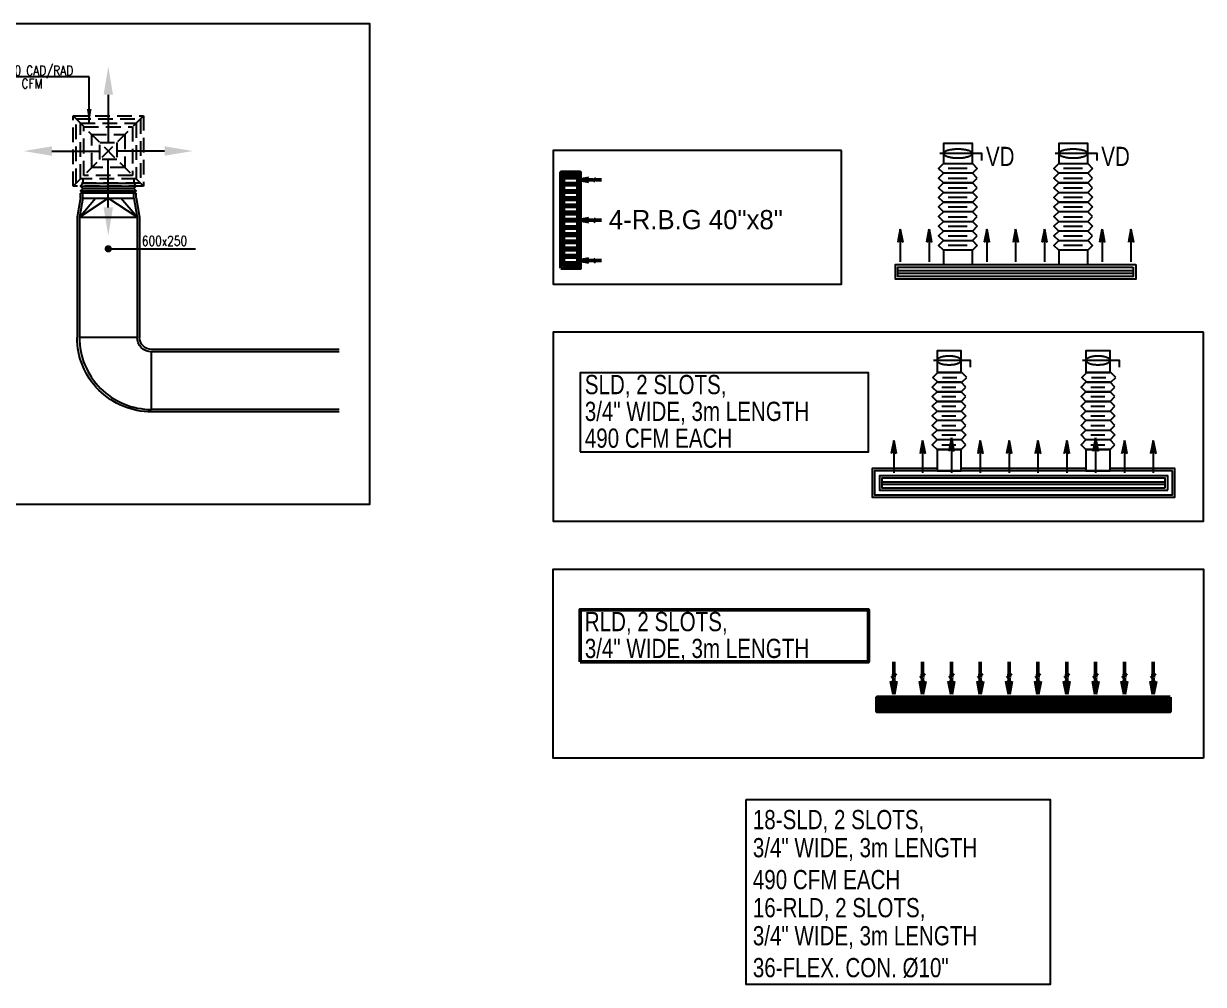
# Model space of a CAD drawing. Header units: millimetres. Extents: x -21221 to 1625077, y -149981 to 356550.
# Drawn here: x 797169 to 809446, y 213651 to 223650 of the extents above; entities that cross this region are included whole.
import ezdxf
from ezdxf.enums import TextEntityAlignment as Align

# ---------------------------------------------------------------- set-up
doc = ezdxf.new("R2010")
doc.units = ezdxf.units.MM
doc.header["$LTSCALE"] = 1000
doc.header["$MEASUREMENT"] = 0
doc.linetypes.add('HIDDEN', pattern=[0.375, 0.25, -0.125])
doc.layers.get('0').update_dxf_attribs({"linetype": 'CONTINUOUS'})
for name, color, linetype in [('3- SUPPLY DUCT', 3, 'CONTINUOUS'), ('3-SUPPLY-DUCT', 3, 'CONTINUOUS'), ('_M-HVAC EQUIP.', 6, 'CONTINUOUS'), ('A-CLOUD1', 3, 'CONTINUOUS'), ('HVAC-TEXT', 7, 'CONTINUOUS'), ('HVAC.SUP.', 4, 'CONTINUOUS'), ('HVAV.DEFF.', 10, 'CONTINUOUS'), ('M-ANNO-NOTE', 3, 'CONTINUOUS'), ('M-DFSR', 3, 'CONTINUOUS'), ('M-HVAC-DUCT', 4, 'CONTINUOUS')]:
    doc.layers.add(name, color=color, linetype=linetype)
doc.layers.add('6-RETURN-DUCT', color=6, linetype='CONTINUOUS', lineweight=50)
doc.styles.add('ROMANS', font='romans.shx', dxfattribs={"width": 0.85})
doc.styles.add('STENCIL', font='stencil.shx')
doc.styles.add('TEXT-P', font='stencil.shx', dxfattribs={"height": 0.3})
doc.dimstyles.new('DN', dxfattribs={"dimtxt": 250, "dimasz": 75, "dimexe": 0.18, "dimexo": 0.0625, "dimgap": 100, "dimtad": 0, "dimdec": 4, "dimzin": 0, "dimdsep": 46, "dimtxsty": 'ROMANS', "dimblk1": 'DOT', "dimblk2": 'DOT', "dimsah": 1, "dimcen": 0.09, "dimclrd": 221, "dimclre": 221, "dimclrt": 3, "dimadec": 0, "dimazin": 0, "dimtfac": 1, "dimtdec": 4, "dimtofl": 0, "dimtmove": 0, "dimatfit": 3, "dimldrblk": 'DOT', "dimfxl": 1, "dimtolj": 1, "dimtzin": 0, "dimarcsym": 0})
doc.dimstyles.new('SDC-100N', dxfattribs={"dimscale": 0, "dimtxt": 100, "dimasz": 50, "dimexe": 50, "dimexo": 50, "dimgap": 25, "dimtad": 1, "dimdec": 0, "dimzin": 0, "dimdsep": 46, "dimtxsty": 'ROMANS', "dimblk": 'ARCHTICK', "dimcen": 0, "dimdle": 150, "dimclrd": 30, "dimclre": 30, "dimadec": 0, "dimazin": 0, "dimtfac": 1, "dimtdec": 0, "dimtix": 1, "dimtmove": 2, "dimatfit": 0, "dimfxl": 100, "dimtolj": 1, "dimtzin": 0, "dimarcsym": 0})

# ---------------------------------------------------------------- blocks, each defined once
blk = doc.blocks.new('A$C0EB5377F')
at = {"layer": 'HVAC.SUP.', "linetype": 'HIDDEN', "ltscale": 0.5}
for p, q in [((-300, 300), (300, 300)), ((-300, -300), (-300, 300)), ((300, 300), (300, -300)), ((300, -300), (-300, -300))]:
    blk.add_line(p, q, dxfattribs=at)
blk.add_lwpolyline([(-237, 237), (237, 237), (237, -237), (-237, -237)], close=True, dxfattribs=at)
at = {"layer": 'HVAV.DEFF.', "color": 1, "linetype": 'HIDDEN', "ltscale": 0.5}
for p, q in [((-300, 300), (300, -300)), ((300, 300), (-300, -300)), ((-273, -273), (-273, 273)), ((-273, 273), (273, 273)), ((-207, -207), (-207, 207)), ((-207, 207), (207, 207)), ((207, 207), (207, -207)), ((273, 273), (273, -273)), ((-140, -140), (-140, 140)), ((-140, 140), (140, 140)), ((140, 140), (140, -140)), ((-73, -73), (-73, 73)), ((-73, 73), (73, 73)), ((73, 73), (73, -73)), ((73, -73), (-73, -73)), ((140, -140), (-140, -140)), ((273, -273), (-273, -273)), ((207, -207), (-207, -207))]:
    blk.add_line(p, q, dxfattribs=at)
at = {"layer": 'M-DFSR', "color": 1}
for p, q in [((0, 480), (0, 74)), ((-480, 0), (-74, 0)), ((0, -480), (0, -74)), ((480, 0), (74, 0))]:
    blk.add_line(p, q, dxfattribs=at)
for points in [[(40, 480), (-40, 480), (0, 720)], [(-480, -40), (-480, 40), (-720, 0)], [(480, -40), (480, 40), (720, 0)], [(40, -480), (-40, -480), (0, -720)]]:
    blk.add_solid(points, dxfattribs=at)
blk = doc.blocks.new('_DOT')
at = {"color": 0, "linetype": 'ByBlock'}
blk.add_line((-0.5, 0), (-1, 0), dxfattribs=at)
at = {"color": 0, "linetype": 'ByBlock', "const_width": 0.5}
blk.add_lwpolyline([(-0.25, 0, 1), (0.25, 0, 1)], format="xyb", close=True, dxfattribs=at)
blk = doc.blocks.new('_ArchTick')
at = {"color": 0, "linetype": 'ByBlock', "const_width": 0.15}
blk.add_lwpolyline([(-0.5, -0.5), (0.5, 0.5)], dxfattribs=at)
blk = doc.blocks.new('*U464')
at = {"color": 13, "linetype": 'Continuous'}
for p, q in [((-186, 452), (-207, 342)), ((-165, 342), (-186, 452)), ((-207, 342), (-212, 315)), ((-212, 315), (-212, 315)), ((-212, 315), (-212, 315)), ((-165, 342), (-160, 315))]:
    blk.add_line(p, q, dxfattribs=at)
for points in [[(-186, 452), (-207, 342), (-165, 342)], [(-207, 342), (-212, 315), (-212, 315)]]:
    blk.add_solid(points, dxfattribs=at)
at = {"color": 13, "linetype": 'Continuous', "extrusion": (0, 0, -1)}
for points in [[(207, 342), (186, 342), (212, 315)], [(212, 315), (212, 315), (212, 315)], [(186, 342), (165, 342), (160, 315)]]:
    blk.add_solid(points, dxfattribs=at)
blk = doc.blocks.new('*U465')
at = {"color": 13, "linetype": 'Continuous'}
for p, q in [((-486, 452), (-507, 342)), ((-465, 342), (-486, 452)), ((-507, 342), (-512, 315)), ((-512, 315), (-512, 315)), ((-512, 315), (-512, 315)), ((-465, 342), (-460, 315))]:
    blk.add_line(p, q, dxfattribs=at)
for points in [[(-486, 452), (-507, 342), (-465, 342)], [(-507, 342), (-512, 315), (-512, 315)]]:
    blk.add_solid(points, dxfattribs=at)
at = {"color": 13, "linetype": 'Continuous', "extrusion": (0, 0, -1)}
for points in [[(507, 342), (486, 342), (512, 315)], [(512, 315), (512, 315), (512, 315)], [(486, 342), (465, 342), (460, 315)]]:
    blk.add_solid(points, dxfattribs=at)
blk = doc.blocks.new('*U466')
at = {"color": 13, "linetype": 'Continuous'}
for p, q in [((-786, 477), (-807, 367)), ((-765, 367), (-786, 477)), ((-807, 367), (-812, 340)), ((-812, 340), (-812, 340)), ((-812, 340), (-812, 340)), ((-765, 367), (-760, 340))]:
    blk.add_line(p, q, dxfattribs=at)
for points in [[(-786, 477), (-807, 367), (-765, 367)], [(-807, 367), (-812, 340), (-812, 340)]]:
    blk.add_solid(points, dxfattribs=at)
at = {"color": 13, "linetype": 'Continuous', "extrusion": (0, 0, -1)}
for points in [[(807, 367), (786, 367), (812, 340)], [(812, 340), (812, 340), (812, 340)], [(786, 367), (765, 367), (760, 340)]]:
    blk.add_solid(points, dxfattribs=at)
blk = doc.blocks.new('*U467')
at = {"color": 13, "linetype": 'Continuous'}
for p, q in [((-1086, 452), (-1107, 342)), ((-1065, 342), (-1086, 452)), ((-1107, 342), (-1112, 315)), ((-1112, 315), (-1112, 315)), ((-1112, 315), (-1112, 315)), ((-1065, 342), (-1060, 315))]:
    blk.add_line(p, q, dxfattribs=at)
for points in [[(-1086, 452), (-1107, 342), (-1065, 342)], [(-1107, 342), (-1112, 315), (-1112, 315)]]:
    blk.add_solid(points, dxfattribs=at)
at = {"color": 13, "linetype": 'Continuous', "extrusion": (0, 0, -1)}
for points in [[(1107, 342), (1086, 342), (1112, 315)], [(1112, 315), (1112, 315), (1112, 315)], [(1086, 342), (1065, 342), (1060, 315)]]:
    blk.add_solid(points, dxfattribs=at)
blk = doc.blocks.new('*U468')
at = {"color": 13, "linetype": 'Continuous'}
for p, q in [((-1386, 452), (-1407, 342)), ((-1365, 342), (-1386, 452)), ((-1407, 342), (-1412, 315)), ((-1412, 315), (-1412, 315)), ((-1412, 315), (-1412, 315)), ((-1365, 342), (-1360, 315))]:
    blk.add_line(p, q, dxfattribs=at)
for points in [[(-1386, 452), (-1407, 342), (-1365, 342)], [(-1407, 342), (-1412, 315), (-1412, 315)]]:
    blk.add_solid(points, dxfattribs=at)
at = {"color": 13, "linetype": 'Continuous', "extrusion": (0, 0, -1)}
for points in [[(1407, 342), (1386, 342), (1412, 315)], [(1412, 315), (1412, 315), (1412, 315)], [(1386, 342), (1365, 342), (1360, 315)]]:
    blk.add_solid(points, dxfattribs=at)
blk = doc.blocks.new('*U469')
at = {"color": 13, "linetype": 'Continuous'}
for p, q in [((114, 452), (93, 342)), ((135, 342), (114, 452)), ((114, 342), (88, 315)), ((88, 315), (93, 342)), ((114, 342), (140, 315)), ((135, 342), (140, 315)), ((140, 315), (140, 315)), ((140, 315), (140, 315))]:
    blk.add_line(p, q, dxfattribs=at)
for points in [[(114, 452), (93, 342), (135, 342)], [(114, 342), (140, 315), (140, 315)]]:
    blk.add_solid(points, dxfattribs=at)
at = {"color": 13, "linetype": 'Continuous', "extrusion": (0, 0, -1)}
for points in [[(-93, 342), (-114, 342), (-88, 315)], [(-114, 342), (-135, 342), (-140, 315)], [(-140, 315), (-140, 315), (-140, 315)]]:
    blk.add_solid(points, dxfattribs=at)
blk = doc.blocks.new('*U470')
at = {"color": 13, "linetype": 'Continuous'}
for p, q in [((414, 452), (393, 342)), ((435, 342), (414, 452)), ((414, 342), (388, 315)), ((388, 315), (393, 342)), ((414, 342), (440, 315)), ((435, 342), (440, 315)), ((440, 315), (440, 315)), ((440, 315), (440, 315))]:
    blk.add_line(p, q, dxfattribs=at)
for points in [[(414, 452), (393, 342), (435, 342)], [(414, 342), (440, 315), (440, 315)]]:
    blk.add_solid(points, dxfattribs=at)
at = {"color": 13, "linetype": 'Continuous', "extrusion": (0, 0, -1)}
for points in [[(-393, 342), (-414, 342), (-388, 315)], [(-414, 342), (-435, 342), (-440, 315)], [(-440, 315), (-440, 315), (-440, 315)]]:
    blk.add_solid(points, dxfattribs=at)
blk = doc.blocks.new('*U471')
at = {"color": 13, "linetype": 'Continuous'}
for p, q in [((714, 477), (693, 367)), ((735, 367), (714, 477)), ((714, 367), (688, 340)), ((688, 340), (693, 367)), ((714, 367), (740, 340)), ((735, 367), (740, 340)), ((740, 340), (740, 340)), ((740, 340), (740, 340))]:
    blk.add_line(p, q, dxfattribs=at)
for points in [[(714, 477), (693, 367), (735, 367)], [(714, 367), (740, 340), (740, 340)]]:
    blk.add_solid(points, dxfattribs=at)
at = {"color": 13, "linetype": 'Continuous', "extrusion": (0, 0, -1)}
for points in [[(-693, 367), (-714, 367), (-688, 340)], [(-714, 367), (-735, 367), (-740, 340)], [(-740, 340), (-740, 340), (-740, 340)]]:
    blk.add_solid(points, dxfattribs=at)
blk = doc.blocks.new('*U472')
at = {"color": 13, "linetype": 'Continuous'}
for p, q in [((1014, 452), (993, 342)), ((1035, 342), (1014, 452)), ((1014, 342), (988, 315)), ((988, 315), (993, 342)), ((1014, 342), (1040, 315)), ((1035, 342), (1040, 315)), ((1040, 315), (1040, 315)), ((1040, 315), (1040, 315))]:
    blk.add_line(p, q, dxfattribs=at)
for points in [[(1014, 452), (993, 342), (1035, 342)], [(1014, 342), (1040, 315), (1040, 315)]]:
    blk.add_solid(points, dxfattribs=at)
at = {"color": 13, "linetype": 'Continuous', "extrusion": (0, 0, -1)}
for points in [[(-993, 342), (-1014, 342), (-988, 315)], [(-1014, 342), (-1035, 342), (-1040, 315)], [(-1040, 315), (-1040, 315), (-1040, 315)]]:
    blk.add_solid(points, dxfattribs=at)
blk = doc.blocks.new('*U473')
at = {"color": 13, "linetype": 'Continuous'}
for p, q in [((1314, 452), (1293, 342)), ((1335, 342), (1314, 452)), ((1314, 342), (1288, 315)), ((1288, 315), (1293, 342)), ((1314, 342), (1340, 315)), ((1335, 342), (1340, 315)), ((1340, 315), (1340, 315)), ((1340, 315), (1340, 315))]:
    blk.add_line(p, q, dxfattribs=at)
for points in [[(1314, 452), (1293, 342), (1335, 342)], [(1314, 342), (1340, 315), (1340, 315)]]:
    blk.add_solid(points, dxfattribs=at)
at = {"color": 13, "linetype": 'Continuous', "extrusion": (0, 0, -1)}
for points in [[(-1293, 342), (-1314, 342), (-1288, 315)], [(-1314, 342), (-1335, 342), (-1340, 315)], [(-1340, 315), (-1340, 315), (-1340, 315)]]:
    blk.add_solid(points, dxfattribs=at)
blk = doc.blocks.new('A$C69484A833')
at = {"color": 13}
for p, q in [((-1386, 452), (-1412, 315)), ((-1386, 452), (-1360, 315)), ((-1086, 452), (-1112, 315)), ((-1086, 452), (-1060, 315)), ((-786, 477), (-812, 340)), ((-786, 477), (-760, 340)), ((-486, 452), (-512, 315)), ((-486, 452), (-460, 315)), ((-186, 452), (-212, 315)), ((-186, 452), (-160, 315)), ((114, 452), (88, 315)), ((114, 452), (140, 315)), ((414, 452), (388, 315)), ((414, 452), (440, 315)), ((714, 477), (688, 340)), ((714, 477), (740, 340)), ((1014, 452), (988, 315)), ((1014, 452), (1040, 315)), ((1314, 452), (1288, 315)), ((1314, 452), (1340, 315)), ((-1386, 342), (-1412, 315)), ((-1386, 342), (-1386, 114)), ((-1386, 342), (-1360, 315)), ((-1086, 342), (-1112, 315)), ((-1086, 342), (-1086, 114)), ((-1086, 342), (-1060, 315)), ((-786, 367), (-812, 340)), ((-786, 367), (-760, 340)), ((-786, 342), (-786, 114)), ((-486, 342), (-512, 315)), ((-486, 342), (-486, 114)), ((-486, 342), (-460, 315)), ((-186, 342), (-212, 315)), ((-186, 342), (-186, 114)), ((-186, 342), (-160, 315)), ((114, 342), (88, 315)), ((114, 342), (114, 114)), ((114, 342), (140, 315)), ((414, 342), (388, 315)), ((414, 342), (414, 114)), ((414, 342), (440, 315)), ((714, 367), (688, 340)), ((714, 367), (740, 340)), ((714, 342), (714, 114)), ((1014, 342), (988, 315)), ((1014, 342), (1014, 114)), ((1014, 342), (1040, 315)), ((1314, 342), (1288, 315)), ((1314, 342), (1314, 114)), ((1314, 342), (1340, 315))]:
    blk.add_line(p, q, dxfattribs=at)
at = {"color": 13, "linetype": 'HIDDEN', "ltscale": 500}
for p, q in [((-1511, 21), (1439, 21)), ((-1511, -4), (1439, -4))]:
    blk.add_line(p, q, dxfattribs=at)
at = {"color": 12}
for points in [[(1464, -66), (1464, 84), (-1536, 84), (-1536, -66)], [(1439, -41), (1439, 59), (-1511, 59), (-1511, -41)]]:
    blk.add_lwpolyline(points, close=True, dxfattribs=at)
at = {"layer": '3-SUPPLY-DUCT', "color": 13, "linetype": 'HIDDEN'}
for p, q in [((-879, 1107), (-731, 1107)), ((671, 1107), (819, 1107)), ((-887, 1007), (-739, 1007)), ((663, 1007), (811, 1007)), ((-887, 907), (-739, 907)), ((663, 907), (811, 907)), ((-887, 807), (-739, 807)), ((663, 807), (811, 807)), ((-887, 708), (-739, 708)), ((663, 708), (811, 708)), ((-887, 607), (-739, 607)), ((-887, 508), (-739, 508)), ((663, 607), (811, 607)), ((663, 508), (811, 508)), ((-887, 407), (-739, 407)), ((663, 407), (811, 407))]:
    blk.add_line(p, q, dxfattribs=at)
at = {"layer": '3-SUPPLY-DUCT', "color": 12, "linetype": 'Continuous'}
for points in [[(-686, 1157), (-686, 1384), (-936, 1384), (-936, 1157)], [(864, 1157), (864, 1384), (614, 1384), (614, 1157)], [(-686, 134), (-686, 357), (-936, 357), (-936, 134)], [(864, 134), (864, 357), (614, 357), (614, 134)]]:
    blk.add_lwpolyline(points, close=True, dxfattribs=at)
for points in [[(-587, 1213), (-587, 1284), (-974, 1284)], [(963, 1213), (963, 1284), (576, 1284)], [(-627, 1107), (-678, 1157), (-928, 1157), (-979, 1107), (-928, 1057), (-678, 1057), (-627, 1107)], [(923, 1107), (872, 1157), (622, 1157), (571, 1107), (622, 1057), (872, 1057), (923, 1107)], [(-635, 1007), (-686, 1057), (-936, 1057), (-987, 1007), (-936, 957), (-686, 957), (-635, 1007)], [(915, 1007), (864, 1057), (614, 1057), (563, 1007), (614, 957), (864, 957), (915, 1007)], [(-635, 907), (-686, 957), (-936, 957), (-987, 907), (-936, 857), (-686, 857), (-635, 907)], [(915, 907), (864, 957), (614, 957), (563, 907), (614, 857), (864, 857), (915, 907)], [(-635, 807), (-686, 857), (-936, 857), (-987, 807), (-936, 757), (-686, 757), (-635, 807)], [(-635, 708), (-686, 657), (-936, 657), (-987, 708), (-936, 757), (-686, 757), (-635, 708)], [(915, 807), (864, 857), (614, 857), (563, 807), (614, 757), (864, 757), (915, 807)], [(915, 708), (864, 657), (614, 657), (563, 708), (614, 757), (864, 757), (915, 708)], [(-635, 607), (-686, 657), (-936, 657), (-987, 607), (-936, 557), (-686, 557), (-635, 607)], [(915, 607), (864, 657), (614, 657), (563, 607), (614, 557), (864, 557), (915, 607)], [(-635, 508), (-686, 457), (-936, 457), (-987, 508), (-936, 557), (-686, 557), (-635, 508)], [(915, 508), (864, 457), (614, 457), (563, 508), (614, 557), (864, 557), (915, 508)], [(-635, 407), (-686, 457), (-936, 457), (-987, 407), (-936, 357), (-686, 357), (-635, 407)], [(915, 407), (864, 457), (614, 457), (563, 407), (614, 357), (864, 357), (915, 407)]]:
    blk.add_lwpolyline(points, dxfattribs=at)
at = {"layer": '3-SUPPLY-DUCT', "color": 9, "linetype": 'Continuous'}
for points in [[(-936, 159), (-1611, 159), (-1611, -141), (1539, -141), (1539, 159), (864, 159)], [(614, 159), (-686, 159)]]:
    blk.add_lwpolyline(points, dxfattribs=at)
at = {"layer": '3-SUPPLY-DUCT', "linetype": 'Continuous'}
blk.add_lwpolyline([(1514, 134), (-1586, 134), (-1586, -116), (1514, -116)], close=True, dxfattribs=at)
at = {"layer": '3-SUPPLY-DUCT', "color": 12, "linetype": 'Continuous'}
for points in [[(-936, 1284, 0), (-936, 1282, 0), (-935, 1279, 0), (-935, 1277, 0), (-934, 1275, 0), (-932, 1273, 0), (-931, 1271, 0), (-929, 1269, 0), (-926, 1267, 0), (-924, 1265, 0), (-921, 1263, 0), (-918, 1261, 0), (-915, 1259, 0), (-911, 1257, 0), (-908, 1255, 0), (-904, 1254, 0), (-899, 1252, 0), (-895, 1250, 0), (-890, 1249, 0), (-885, 1248, 0), (-880, 1246, 0), (-875, 1245, 0), (-870, 1244, 0), (-864, 1243, 0), (-859, 1242, 0), (-853, 1241, 0), (-847, 1241, 0), (-841, 1240, 0), (-835, 1240, 0), (-829, 1239, 0), (-823, 1239, 0), (-817, 1239, 0), (-811, 1239, 0), (-805, 1239, 0), (-799, 1239, 0), (-793, 1239, 0), (-787, 1240, 0), (-781, 1240, 0), (-775, 1241, 0), (-769, 1241, 0), (-763, 1242, 0), (-757, 1243, 0), (-752, 1244, 0), (-747, 1245, 0), (-741, 1246, 0), (-736, 1248, 0), (-732, 1249, 0), (-727, 1250, 0), (-723, 1252, 0), (-718, 1254, 0), (-714, 1255, 0), (-711, 1257, 0), (-707, 1259, 0), (-704, 1261, 0), (-701, 1263, 0), (-698, 1265, 0), (-695, 1267, 0), (-693, 1269, 0), (-691, 1271, 0), (-690, 1273, 0), (-688, 1275, 0), (-687, 1277, 0), (-687, 1279, 0), (-686, 1282, 0), (-686, 1284, 0), (-686, 1286, 0), (-687, 1288, 0), (-687, 1290, 0), (-688, 1293, 0), (-690, 1295, 0), (-691, 1297, 0), (-693, 1299, 0), (-695, 1301, 0), (-698, 1303, 0), (-701, 1305, 0), (-704, 1307, 0), (-707, 1309, 0), (-711, 1311, 0), (-714, 1312, 0), (-718, 1314, 0), (-723, 1316, 0), (-727, 1317, 0), (-732, 1319, 0), (-736, 1320, 0), (-741, 1321, 0), (-747, 1322, 0), (-752, 1324, 0), (-757, 1325, 0), (-763, 1325, 0), (-769, 1326, 0), (-775, 1327, 0), (-781, 1328, 0), (-787, 1328, 0), (-793, 1328, 0), (-799, 1329, 0), (-805, 1329, 0), (-811, 1329, 0), (-817, 1329, 0), (-823, 1329, 0), (-829, 1328, 0), (-835, 1328, 0), (-841, 1328, 0), (-847, 1327, 0), (-853, 1326, 0), (-859, 1325, 0), (-864, 1325, 0), (-870, 1324, 0), (-875, 1322, 0), (-880, 1321, 0), (-885, 1320, 0), (-890, 1319, 0), (-895, 1317, 0), (-899, 1316, 0), (-904, 1314, 0), (-908, 1312, 0), (-911, 1311, 0), (-915, 1309, 0), (-918, 1307, 0), (-921, 1305, 0), (-924, 1303, 0), (-926, 1301, 0), (-929, 1299, 0), (-931, 1297, 0), (-932, 1295, 0), (-934, 1293, 0), (-935, 1290, 0), (-935, 1288, 0), (-936, 1286, 0), (-936, 1284, 0)], [(614, 1284, 0), (614, 1282, 0), (615, 1279, 0), (615, 1277, 0), (616, 1275, 0), (618, 1273, 0), (619, 1271, 0), (621, 1269, 0), (624, 1267, 0), (626, 1265, 0), (629, 1263, 0), (632, 1261, 0), (635, 1259, 0), (639, 1257, 0), (642, 1255, 0), (646, 1254, 0), (651, 1252, 0), (655, 1250, 0), (660, 1249, 0), (665, 1248, 0), (670, 1246, 0), (675, 1245, 0), (680, 1244, 0), (686, 1243, 0), (691, 1242, 0), (697, 1241, 0), (703, 1241, 0), (709, 1240, 0), (715, 1240, 0), (721, 1239, 0), (727, 1239, 0), (733, 1239, 0), (739, 1239, 0), (745, 1239, 0), (751, 1239, 0), (757, 1239, 0), (763, 1240, 0), (769, 1240, 0), (775, 1241, 0), (781, 1241, 0), (787, 1242, 0), (793, 1243, 0), (798, 1244, 0), (803, 1245, 0), (809, 1246, 0), (814, 1248, 0), (818, 1249, 0), (823, 1250, 0), (827, 1252, 0), (832, 1254, 0), (836, 1255, 0), (839, 1257, 0), (843, 1259, 0), (846, 1261, 0), (849, 1263, 0), (852, 1265, 0), (855, 1267, 0), (857, 1269, 0), (859, 1271, 0), (860, 1273, 0), (862, 1275, 0), (863, 1277, 0), (863, 1279, 0), (864, 1282, 0), (864, 1284, 0), (864, 1286, 0), (863, 1288, 0), (863, 1290, 0), (862, 1293, 0), (860, 1295, 0), (859, 1297, 0), (857, 1299, 0), (855, 1301, 0), (852, 1303, 0), (849, 1305, 0), (846, 1307, 0), (843, 1309, 0), (839, 1311, 0), (836, 1312, 0), (832, 1314, 0), (827, 1316, 0), (823, 1317, 0), (818, 1319, 0), (814, 1320, 0), (809, 1321, 0), (803, 1322, 0), (798, 1324, 0), (793, 1325, 0), (787, 1325, 0), (781, 1326, 0), (775, 1327, 0), (769, 1328, 0), (763, 1328, 0), (757, 1328, 0), (751, 1329, 0), (745, 1329, 0), (739, 1329, 0), (733, 1329, 0), (727, 1329, 0), (721, 1328, 0), (715, 1328, 0), (709, 1328, 0), (703, 1327, 0), (697, 1326, 0), (691, 1325, 0), (686, 1325, 0), (680, 1324, 0), (675, 1322, 0), (670, 1321, 0), (665, 1320, 0), (660, 1319, 0), (655, 1317, 0), (651, 1316, 0), (646, 1314, 0), (642, 1312, 0), (639, 1311, 0), (635, 1309, 0), (632, 1307, 0), (629, 1305, 0), (626, 1303, 0), (624, 1301, 0), (621, 1299, 0), (619, 1297, 0), (618, 1295, 0), (616, 1293, 0), (615, 1290, 0), (615, 1288, 0), (614, 1286, 0), (614, 1284, 0)]]:
    blk.add_polyline3d(points, dxfattribs=at)
at = {"color": 13, "linetype": 'Continuous'}
for name in ['*U468', '*U467', '*U466', '*U465', '*U464', '*U469', '*U470', '*U471', '*U472', '*U473']:
    blk.add_blockref(name, (0, 0), dxfattribs=at)
blk = doc.blocks.new('*U474')
at = {"layer": '3-SUPPLY-DUCT', "color": 13, "linetype": 'Continuous'}
for p, q in [((-67178, -346815), (-67199, -346925)), ((-67157, -346925), (-67178, -346815)), ((-67199, -346925), (-67204, -346952)), ((-67157, -346925), (-67152, -346952)), ((-67204, -346952), (-67204, -346952)), ((-67204, -346952), (-67204, -346952))]:
    blk.add_line(p, q, dxfattribs=at)
for points in [[(-67178, -346815), (-67199, -346925), (-67157, -346925)], [(-67199, -346925), (-67204, -346952), (-67204, -346952)]]:
    blk.add_solid(points, dxfattribs=at)
at = {"layer": '3-SUPPLY-DUCT', "color": 13, "linetype": 'Continuous', "extrusion": (0, 0, -1)}
for points in [[(67199, -346925), (67178, -346925), (67204, -346952)], [(67178, -346925), (67157, -346925), (67152, -346952)], [(67204, -346952), (67204, -346952), (67204, -346952)]]:
    blk.add_solid(points, dxfattribs=at)
blk = doc.blocks.new('A$C18811C88')
at = {"layer": '3-SUPPLY-DUCT', "color": 13}
for p, q in [((0, 0), (-26, -137)), ((0, 0), (26, -137)), ((0, -110), (-26, -137)), ((0, -110), (0, -339)), ((0, -110), (26, -137))]:
    blk.add_line(p, q, dxfattribs=at)
at = {"layer": '3-SUPPLY-DUCT', "color": 13, "linetype": 'Continuous'}
blk.add_blockref('*U474', (67178, 346815), dxfattribs=at)
blk = doc.blocks.new('*U476')
at = {"layer": '3-SUPPLY-DUCT', "color": 13, "linetype": 'Continuous'}
for p, q in [((-67178, -346815), (-67199, -346925)), ((-67157, -346925), (-67178, -346815)), ((-67199, -346925), (-67204, -346952)), ((-67157, -346925), (-67152, -346952)), ((-67204, -346952), (-67204, -346952)), ((-67204, -346952), (-67204, -346952))]:
    blk.add_line(p, q, dxfattribs=at)
for points in [[(-67178, -346815), (-67199, -346925), (-67157, -346925)], [(-67199, -346925), (-67204, -346952), (-67204, -346952)]]:
    blk.add_solid(points, dxfattribs=at)
at = {"layer": '3-SUPPLY-DUCT', "color": 13, "linetype": 'Continuous', "extrusion": (0, 0, -1)}
for points in [[(67199, -346925), (67178, -346925), (67204, -346952)], [(67178, -346925), (67157, -346925), (67152, -346952)], [(67204, -346952), (67204, -346952), (67204, -346952)]]:
    blk.add_solid(points, dxfattribs=at)
blk = doc.blocks.new('A$C3E3C6E31')
at = {"layer": '6-RETURN-DUCT', "color": 13}
for p, q in [((0, 211), (0, 339)), ((0, 0), (-26, 137)), ((0, 110), (-26, 137)), ((0, 168), (-21, 190)), ((-21, 190), (21, 190)), ((21, 190), (0, 211)), ((0, 110), (0, 168)), ((0, 0), (26, 137)), ((0, 110), (26, 137))]:
    blk.add_line(p, q, dxfattribs=at)
at = {"layer": '6-RETURN-DUCT', "color": 13, "linetype": 'Continuous', "rotation": 180}
blk.add_blockref('*U476', (-67178, -346815), dxfattribs=at)
blk = doc.blocks.new('R.G-40')
for points in [[(-420, 250), (-438, 340), (-420, 322), (-403, 340)], [(0, 250), (17, 340), (0, 322), (-17, 340)], [(420, 250), (438, 340), (420, 322), (403, 340)]]:
    blk.add_hatch(color=13).paths.add_polyline_path(points)
at = {"color": 13}
for p, q in [((-405, 417), (-436, 417)), ((-405, 384), (-436, 417)), ((-405, 384), (-436, 384)), ((-420, 417), (-420, 472)), ((-420, 322), (-420, 384)), ((-15, 417), (15, 417)), ((-15, 384), (15, 417)), ((-15, 384), (15, 384)), ((0, 417), (0, 472)), ((0, 322), (0, 384)), ((405, 417), (436, 417)), ((405, 384), (436, 417)), ((405, 384), (436, 384)), ((420, 417), (420, 472)), ((420, 322), (420, 384)), ((-420, 250), (-438, 340)), ((-420, 322), (-438, 340)), ((-420, 250), (-403, 340)), ((-420, 322), (-403, 340)), ((0, 250), (-17, 340)), ((0, 322), (-17, 340)), ((0, 250), (17, 340)), ((0, 322), (17, 340)), ((420, 250), (403, 340)), ((420, 322), (403, 340)), ((420, 250), (438, 340)), ((420, 322), (438, 340))]:
    blk.add_line(p, q, dxfattribs=at)
at = {"color": 13, "linetype": 'HIDDEN', "ltscale": 0.2}
for p, q in [((475, 200), (-475, 200)), ((475, 175), (-475, 175)), ((475, 150), (-475, 150)), ((475, 125), (-475, 125)), ((475, 100), (-475, 100)), ((475, 75), (-225, 75))]:
    blk.add_line(p, q, dxfattribs=at)
at = {"color": 12}
for points in [[(-500, 50), (500, 50), (500, 250), (-500, 250)], [(-475, 75), (475, 75), (475, 225), (-475, 225)]]:
    blk.add_lwpolyline(points, close=True, dxfattribs=at)

msp = doc.modelspace()

# ---------------------------------------------------------------- linework, layer by layer
for points in [[(789006.3, 223650.5), (800769.8, 223650.5), (800769.8, 218645.3), (789006.3, 218645.3)], [(805679.4, 222328.8), (802681.2, 222328.8), (802681.2, 220939.3), (805679.4, 220939.3)], [(809445.9, 220439.3), (802681.2, 220439.3), (802681.2, 218472.3), (809445.9, 218472.3)], [(809445.9, 216005.4), (802681.2, 216005.4), (802681.2, 217972.3), (809445.9, 217972.3)]]:
    msp.add_lwpolyline(points, close=True)
at = {"layer": '3- SUPPLY DUCT', "color": 13, "linetype": 'HIDDEN'}
for p, q in [((806790.5, 222144.4), (806988.5, 222144.4)), ((807990.5, 222144.4), (808188.5, 222144.4)), ((806790.5, 222041.1), (806988.5, 222041.1)), ((807990.5, 222041.1), (808188.5, 222041.1)), ((806790.5, 221941.1), (806988.5, 221941.1)), ((806790.5, 221843.4), (806988.5, 221843.4)), ((807990.5, 221941.1), (808188.5, 221941.1)), ((807990.5, 221843.4), (808188.5, 221843.4)), ((806790.5, 221743.4), (806988.5, 221743.4)), ((807990.5, 221743.4), (808188.5, 221743.4)), ((806790.5, 221640.1), (806988.5, 221640.1)), ((807990.5, 221640.1), (808188.5, 221640.1)), ((806790.5, 221543.4), (806988.5, 221543.4)), ((807990.5, 221543.4), (808188.5, 221543.4)), ((806790.5, 221440.1), (806988.5, 221440.1)), ((807990.5, 221440.1), (808188.5, 221440.1)), ((806790.5, 221343.4), (806988.5, 221343.4)), ((807990.5, 221343.4), (808188.5, 221343.4))]:
    msp.add_line(p, q, dxfattribs=at)
at = {"layer": '3- SUPPLY DUCT', "color": 13, "linetype": 'HIDDEN', "ltscale": 500}
for p, q in [((806266.7, 221079.2), (808716.7, 221079.2)), ((806266.7, 221054.2), (808716.7, 221054.2))]:
    msp.add_line(p, q, dxfattribs=at)
at = {"layer": '3- SUPPLY DUCT', "color": 12, "linetype": 'Continuous'}
for points in [[(807041.7, 222192.8), (807041.7, 222402.8), (806741.7, 222402.8), (806741.7, 222192.8)], [(808241.7, 222192.8), (808241.7, 222402.8), (807941.7, 222402.8), (807941.7, 222192.8)], [(807041.7, 221141.7), (807041.7, 221291.7), (806741.7, 221291.7), (806741.7, 221141.7)], [(808241.7, 221141.7), (808241.7, 221291.7), (807941.7, 221291.7), (807941.7, 221141.7)]]:
    msp.add_lwpolyline(points, close=True, dxfattribs=at)
for points in [[(807140.3, 222226.6), (807140.3, 222297.8), (806703.4, 222297.8)], [(808340.3, 222226.6), (808340.3, 222297.8), (807903.4, 222297.8)], [(807092.4, 222143.3), (807041.7, 222092.8), (806741.7, 222092.8), (806690.9, 222143.3), (806741.7, 222192.8), (807041.7, 222192.8), (807092.4, 222143.3)], [(807092.4, 222042.2), (807041.7, 222092.8), (806741.7, 222092.8), (806690.9, 222042.2), (806741.7, 221992.8), (807041.7, 221992.8), (807092.4, 222042.2)], [(808292.4, 222143.3), (808241.7, 222092.8), (807941.7, 222092.8), (807890.9, 222143.3), (807941.7, 222192.8), (808241.7, 222192.8), (808292.4, 222143.3)], [(808292.4, 222042.2), (808241.7, 222092.8), (807941.7, 222092.8), (807890.9, 222042.2), (807941.7, 221992.8), (808241.7, 221992.8), (808292.4, 222042.2)], [(807092.4, 221942.2), (807041.7, 221992.8), (806741.7, 221992.8), (806690.9, 221942.2), (806741.7, 221892.8), (807041.7, 221892.8), (807092.4, 221942.2)], [(808292.4, 221942.2), (808241.7, 221992.8), (807941.7, 221992.8), (807890.9, 221942.2), (807941.7, 221892.8), (808241.7, 221892.8), (808292.4, 221942.2)], [(807092.4, 221842.3), (807041.7, 221791.7), (806741.7, 221791.7), (806690.9, 221842.2), (806741.7, 221891.7), (807041.7, 221891.7), (807092.4, 221842.3)], [(808292.4, 221842.3), (808241.7, 221791.7), (807941.7, 221791.7), (807890.9, 221842.2), (807941.7, 221891.7), (808241.7, 221891.7), (808292.4, 221842.3)], [(807092.4, 221742.3), (807041.7, 221691.7), (806741.7, 221691.7), (806690.9, 221742.2), (806741.7, 221791.7), (807041.7, 221791.7), (807092.4, 221742.3)], [(808292.4, 221742.3), (808241.7, 221691.7), (807941.7, 221691.7), (807890.9, 221742.2), (807941.7, 221791.7), (808241.7, 221791.7), (808292.4, 221742.3)], [(807092.4, 221641.2), (807041.7, 221691.7), (806741.7, 221691.7), (806690.9, 221641.2), (806741.7, 221591.7), (807041.7, 221591.7), (807092.4, 221641.2)], [(808292.4, 221641.2), (808241.7, 221691.7), (807941.7, 221691.7), (807890.9, 221641.2), (807941.7, 221591.7), (808241.7, 221591.7), (808292.4, 221641.2)], [(807092.4, 221542.3), (807041.7, 221491.7), (806741.7, 221491.7), (806690.9, 221542.2), (806741.7, 221591.7), (807041.7, 221591.7), (807092.4, 221542.3)], [(807092.4, 221441.2), (807041.7, 221491.7), (806741.7, 221491.7), (806690.9, 221441.2), (806741.7, 221391.7), (807041.7, 221391.7), (807092.4, 221441.2)], [(808292.4, 221542.3), (808241.7, 221491.7), (807941.7, 221491.7), (807890.9, 221542.2), (807941.7, 221591.7), (808241.7, 221591.7), (808292.4, 221542.3)], [(808292.4, 221441.2), (808241.7, 221491.7), (807941.7, 221491.7), (807890.9, 221441.2), (807941.7, 221391.7), (808241.7, 221391.7), (808292.4, 221441.2)], [(807092.4, 221342.3), (807041.7, 221291.7), (806741.7, 221291.7), (806690.9, 221342.2), (806741.7, 221391.7), (807041.7, 221391.7), (807092.4, 221342.3)], [(808292.4, 221342.3), (808241.7, 221291.7), (807941.7, 221291.7), (807890.9, 221342.2), (807941.7, 221391.7), (808241.7, 221391.7), (808292.4, 221342.3)]]:
    msp.add_lwpolyline(points, dxfattribs=at)
at = {"layer": '3- SUPPLY DUCT', "color": 12}
for points in [[(808741.7, 221141.7), (808741.7, 220991.7), (806241.7, 220991.7), (806241.7, 221141.7)], [(808716.7, 221116.7), (808716.7, 221016.7), (806266.7, 221016.7), (806266.7, 221116.7)]]:
    msp.add_lwpolyline(points, close=True, dxfattribs=at)
at = {"layer": '3- SUPPLY DUCT', "color": 33}
msp.add_lwpolyline([(802960.4, 219194.7), (805960.4, 219194.7), (805960.4, 220016.4), (802960.4, 220016.4)], close=True, dxfattribs=at)
at = {"layer": '3- SUPPLY DUCT', "color": 33, "linetype": 'Continuous'}
msp.add_lwpolyline([(804688.4, 215576.2), (807851.7, 215576.2), (807851.7, 213650.7), (804688.4, 213650.7)], close=True, dxfattribs=at)
at = {"layer": '3- SUPPLY DUCT', "color": 12, "linetype": 'Continuous'}
for points in [[(806741.7, 222298, 0), (806741.8, 222296, 0), (806742.4, 222293, 0), (806743.3, 222291, 0), (806744.5, 222289, 0), (806746.2, 222287, 0), (806748.1, 222285, 0), (806750.4, 222283, 0), (806753.1, 222280, 0), (806756.1, 222278, 0), (806759.4, 222276, 0), (806763, 222275, 0), (806766.9, 222273, 0), (806771.2, 222271, 0), (806775.7, 222269, 0), (806780.5, 222267, 0), (806785.6, 222266, 0), (806790.9, 222264, 0), (806796.5, 222263, 0), (806802.3, 222262, 0), (806808.3, 222260, 0), (806814.5, 222259, 0), (806821, 222258, 0), (806827.5, 222257, 0), (806834.3, 222256, 0), (806841.1, 222255, 0), (806848.1, 222255, 0), (806855.2, 222254, 0), (806862.4, 222254, 0), (806869.7, 222253, 0), (806877, 222253, 0), (806884.3, 222253, 0), (806891.7, 222253, 0), (806899, 222253, 0), (806906.4, 222253, 0), (806913.7, 222253, 0), (806920.9, 222254, 0), (806928.1, 222254, 0), (806935.2, 222255, 0), (806942.2, 222255, 0), (806949.1, 222256, 0), (806955.8, 222257, 0), (806962.4, 222258, 0), (806968.8, 222259, 0), (806975, 222260, 0), (806981, 222262, 0), (806986.8, 222263, 0), (806992.4, 222264, 0), (806997.7, 222266, 0), (807002.8, 222267, 0), (807007.6, 222269, 0), (807012.1, 222271, 0), (807016.4, 222273, 0), (807020.3, 222275, 0), (807024, 222276, 0), (807027.3, 222278, 0), (807030.2, 222280, 0), (807032.9, 222283, 0), (807035.2, 222285, 0), (807037.2, 222287, 0), (807038.8, 222289, 0), (807040, 222291, 0), (807040.9, 222293, 0), (807041.5, 222296, 0), (807041.7, 222298, 0), (807041.5, 222300, 0), (807040.9, 222302, 0), (807040, 222304, 0), (807038.8, 222307, 0), (807037.2, 222309, 0), (807035.2, 222311, 0), (807032.9, 222313, 0), (807030.2, 222315, 0), (807027.3, 222317, 0), (807024, 222319, 0), (807020.3, 222321, 0), (807016.4, 222323, 0), (807012.1, 222325, 0), (807007.6, 222326, 0), (807002.8, 222328, 0), (806997.7, 222330, 0), (806992.4, 222331, 0), (806986.8, 222333, 0), (806981, 222334, 0), (806975, 222335, 0), (806968.8, 222336, 0), (806962.4, 222337, 0), (806955.8, 222338, 0), (806949.1, 222339, 0), (806942.2, 222340, 0), (806935.2, 222341, 0), (806928.1, 222341, 0), (806920.9, 222342, 0), (806913.7, 222342, 0), (806906.4, 222343, 0), (806899, 222343, 0), (806891.7, 222343, 0), (806884.3, 222343, 0), (806877, 222343, 0), (806869.7, 222342, 0), (806862.4, 222342, 0), (806855.2, 222341, 0), (806848.1, 222341, 0), (806841.1, 222340, 0), (806834.3, 222339, 0), (806827.5, 222338, 0), (806821, 222337, 0), (806814.5, 222336, 0), (806808.3, 222335, 0), (806802.3, 222334, 0), (806796.5, 222333, 0), (806790.9, 222331, 0), (806785.6, 222330, 0), (806780.5, 222328, 0), (806775.7, 222326, 0), (806771.2, 222325, 0), (806766.9, 222323, 0), (806763, 222321, 0), (806759.4, 222319, 0), (806756.1, 222317, 0), (806753.1, 222315, 0), (806750.4, 222313, 0), (806748.1, 222311, 0), (806746.2, 222309, 0), (806744.5, 222307, 0), (806743.3, 222304, 0), (806742.4, 222302, 0), (806741.8, 222300, 0), (806741.7, 222298, 0)], [(807941.7, 222298, 0), (807941.8, 222296, 0), (807942.4, 222293, 0), (807943.3, 222291, 0), (807944.5, 222289, 0), (807946.2, 222287, 0), (807948.1, 222285, 0), (807950.4, 222283, 0), (807953.1, 222280, 0), (807956.1, 222278, 0), (807959.4, 222276, 0), (807963, 222275, 0), (807966.9, 222273, 0), (807971.2, 222271, 0), (807975.7, 222269, 0), (807980.5, 222267, 0), (807985.6, 222266, 0), (807990.9, 222264, 0), (807996.5, 222263, 0), (808002.3, 222262, 0), (808008.3, 222260, 0), (808014.5, 222259, 0), (808021, 222258, 0), (808027.5, 222257, 0), (808034.3, 222256, 0), (808041.1, 222255, 0), (808048.1, 222255, 0), (808055.2, 222254, 0), (808062.4, 222254, 0), (808069.7, 222253, 0), (808077, 222253, 0), (808084.3, 222253, 0), (808091.7, 222253, 0), (808099, 222253, 0), (808106.4, 222253, 0), (808113.7, 222253, 0), (808120.9, 222254, 0), (808128.1, 222254, 0), (808135.2, 222255, 0), (808142.2, 222255, 0), (808149.1, 222256, 0), (808155.8, 222257, 0), (808162.4, 222258, 0), (808168.8, 222259, 0), (808175, 222260, 0), (808181, 222262, 0), (808186.8, 222263, 0), (808192.4, 222264, 0), (808197.7, 222266, 0), (808202.8, 222267, 0), (808207.6, 222269, 0), (808212.1, 222271, 0), (808216.4, 222273, 0), (808220.3, 222275, 0), (808224, 222276, 0), (808227.3, 222278, 0), (808230.2, 222280, 0), (808232.9, 222283, 0), (808235.2, 222285, 0), (808237.2, 222287, 0), (808238.8, 222289, 0), (808240, 222291, 0), (808240.9, 222293, 0), (808241.5, 222296, 0), (808241.7, 222298, 0), (808241.5, 222300, 0), (808240.9, 222302, 0), (808240, 222304, 0), (808238.8, 222307, 0), (808237.2, 222309, 0), (808235.2, 222311, 0), (808232.9, 222313, 0), (808230.2, 222315, 0), (808227.3, 222317, 0), (808224, 222319, 0), (808220.3, 222321, 0), (808216.4, 222323, 0), (808212.1, 222325, 0), (808207.6, 222326, 0), (808202.8, 222328, 0), (808197.7, 222330, 0), (808192.4, 222331, 0), (808186.8, 222333, 0), (808181, 222334, 0), (808175, 222335, 0), (808168.8, 222336, 0), (808162.4, 222337, 0), (808155.8, 222338, 0), (808149.1, 222339, 0), (808142.2, 222340, 0), (808135.2, 222341, 0), (808128.1, 222341, 0), (808120.9, 222342, 0), (808113.7, 222342, 0), (808106.4, 222343, 0), (808099, 222343, 0), (808091.7, 222343, 0), (808084.3, 222343, 0), (808077, 222343, 0), (808069.7, 222342, 0), (808062.4, 222342, 0), (808055.2, 222341, 0), (808048.1, 222341, 0), (808041.1, 222340, 0), (808034.3, 222339, 0), (808027.5, 222338, 0), (808021, 222337, 0), (808014.5, 222336, 0), (808008.3, 222335, 0), (808002.3, 222334, 0), (807996.5, 222333, 0), (807990.9, 222331, 0), (807985.6, 222330, 0), (807980.5, 222328, 0), (807975.7, 222326, 0), (807971.2, 222325, 0), (807966.9, 222323, 0), (807963, 222321, 0), (807959.4, 222319, 0), (807956.1, 222317, 0), (807953.1, 222315, 0), (807950.4, 222313, 0), (807948.1, 222311, 0), (807946.2, 222309, 0), (807944.5, 222307, 0), (807943.3, 222304, 0), (807942.4, 222302, 0), (807941.8, 222300, 0), (807941.7, 222298, 0)]]:
    msp.add_polyline3d(points, dxfattribs=at)
at = {"layer": '6-RETURN-DUCT', "color": 13, "linetype": 'HIDDEN', "ltscale": 500}
for p, q in [((806074.2, 216577.1), (809074.2, 216577.1)), ((806074.2, 216552.1), (809074.2, 216552.1))]:
    msp.add_line(p, q, dxfattribs=at)
at = {"layer": '6-RETURN-DUCT', "color": 33}
msp.add_lwpolyline([(802960.4, 217006.5), (805960.4, 217006.5), (805960.4, 217549.4), (802960.4, 217549.4)], close=True, dxfattribs=at)
at = {"layer": '6-RETURN-DUCT', "color": 12}
for points in [[(809099.2, 216639.6), (809099.2, 216489.6), (806049.2, 216489.6), (806049.2, 216639.6)], [(809074.2, 216614.6), (809074.2, 216514.6), (806074.2, 216514.6), (806074.2, 216614.6)]]:
    msp.add_lwpolyline(points, close=True, dxfattribs=at)
at = {"layer": '_M-HVAC EQUIP.', "color": 1}
for p, q in [((797761.1, 221959.6), (798339.8, 221959.6)), ((797761.1, 221909.6), (798339.8, 221909.6))]:
    msp.add_line(p, q, dxfattribs=at)
for points in [[(797786.1, 221934.6), (798314.8, 221934.6), (798339.8, 221959.6), (798314.8, 221984.6), (797786.1, 221984.6), (797761.1, 221959.6)], [(797786.1, 221934.6), (798314.8, 221934.6), (798339.8, 221909.6), (798314.8, 221884.6), (797786.1, 221884.6), (797761.1, 221909.6)]]:
    msp.add_lwpolyline(points, close=True, dxfattribs=at)
at = {"layer": 'M-HVAC-DUCT'}
for p, q in [((797786.1, 222034.6), (797786.1, 221984.6)), ((798314.8, 222034.6), (798314.8, 221984.6)), ((797786.1, 221834.6), (797786.1, 221884.6)), ((798314.8, 221834.6), (798314.8, 221884.6)), ((797786.1, 221834.6), (797750.4, 221634.6)), ((797750.4, 221634.6), (798050.4, 221834.6)), ((797750.4, 221634.6), (797918.2, 221834.6)), ((797786.1, 221834.6), (798314.8, 221834.6)), ((798350.4, 221634.6), (798050.4, 221834.6)), ((798350.4, 221634.6), (798182.6, 221834.6)), ((798314.8, 221834.6), (798350.4, 221634.6)), ((797750.4, 221634.6), (798350.4, 221634.6)), ((797750.4, 221634.6), (797750.4, 220384.6)), ((798350.4, 221634.6), (798350.4, 220384.6)), ((800454.6, 220234.6), (798500.4, 220234.6)), ((800454.6, 219634.6), (798500.4, 219634.6))]:
    msp.add_line(p, q, dxfattribs=at)
at = {"layer": 'M-HVAC-DUCT', "color": 9}
for p, q in [((797761.1, 221836.9), (797761.1, 221884.6)), ((797786.1, 221884.6), (797761.1, 221884.6)), ((798314.8, 221884.6), (798339.8, 221884.6)), ((798339.8, 221836.9), (798339.8, 221884.6)), ((797761.1, 221836.9), (797725.4, 221636.9)), ((798339.8, 221836.9), (798375.4, 221636.9)), ((797725.4, 221636.9), (797725.4, 220384.6)), ((798375.4, 221636.9), (798375.4, 220384.6)), ((800454.6, 220259.6), (798500.4, 220259.6)), ((800454.6, 219609.6), (798500.4, 219609.6))]:
    msp.add_line(p, q, dxfattribs=at)
for points in [[(798500.4, 219609.6, -0.4142136), (797725.4, 220384.6, -0.4142136)], [(798500.4, 220259.6, -0.4142136), (798375.4, 220384.6)]]:
    msp.add_lwpolyline(points, format="xyb", dxfattribs=at)
at = {"layer": 'M-HVAC-DUCT'}
msp.add_lwpolyline([(798500.4, 220234.6, -0.4142136), (798350.4, 220384.6), (797750.4, 220384.6, 0.4142136), (798500.4, 219634.6)], format="xyb", close=True, dxfattribs=at)

# ---------------------------------------------------------------- block references
at = {"layer": '3- SUPPLY DUCT'}
for p in [(806291.7, 221511.2), (807191.7, 221511.2), (807491.7, 221511.2), (807791.7, 221511.2), (808691.7, 221511.2)]:
    msp.add_blockref('A$C18811C88', p, dxfattribs=at)
at = {"layer": '3- SUPPLY DUCT', "xscale": -1}
for p in [(806591.7, 221511.2), (808391.7, 221511.2)]:
    msp.add_blockref('A$C18811C88', p, dxfattribs=at)
at = {"layer": '3- SUPPLY DUCT', "color": 33, "linetype": 'Continuous'}
msp.add_blockref('A$C69484A833', (807610.2, 218861), dxfattribs=at)
at = {"layer": '6-RETURN-DUCT', "xscale": -1, "rotation": 270}
msp.add_blockref('R.G-40', (802711, 221603.8), dxfattribs=at)
at = {"layer": '6-RETURN-DUCT'}
for p in [(806224.2, 216670.5), (806524.2, 216670.5), (806824.2, 216670.5), (807124.2, 216670.5), (807424.2, 216670.5), (807724.2, 216670.5), (808024.2, 216670.5), (808324.2, 216670.5), (808624.2, 216670.5), (808924.2, 216670.5)]:
    msp.add_blockref('A$C3E3C6E31', p, dxfattribs=at)
at = {"layer": 'M-HVAC-DUCT', "ltscale": 100, "xscale": 1.222222222248092, "yscale": 1.222222222218988, "zscale": 1.222222222222221}
msp.add_blockref('A$C0EB5377F', (798050.5, 222323.9), dxfattribs=at)

# ---------------------------------------------------------------- texts
at = {"layer": '3- SUPPLY DUCT', "color": 4, "linetype": 'Continuous', "style": 'STENCIL', "width": 0.8}
for s, p in [('VD', (807182.9, 222168.1)), ('VD', (808382.9, 222168.1)), ('18-SLD, 2 SLOTS,', (804757.7, 215265.9)), ('3/4" WIDE, 3m LENGTH ', (804757.7, 214973.8)), ('490 CFM EACH ', (804757.7, 214641.7)), ('16-RLD, 2 SLOTS,', (804757.7, 214349.5)), ('3/4" WIDE, 3m LENGTH ', (804757.7, 214057.4)), ('36-FLEX. CON. %%C10"', (804757.7, 213725.3))]:
    msp.add_text(s, height=200, dxfattribs=at).set_placement(p)
at = {"layer": '3- SUPPLY DUCT', "color": 4, "style": 'TEXT-P'}
msp.add_text('4-R.B.G 40"x8"', height=200, dxfattribs=at).set_placement((803259.7, 221510.1))
at = {"layer": '3- SUPPLY DUCT', "color": 4, "style": 'TEXT-P', "width": 0.8}
for s, p in [('SLD, 2 SLOTS,', (803009, 219733.6)), ('3/4" WIDE, 3m LENGTH ', (803009, 219454.8)), ('490 CFM EACH ', (803009, 219176))]:
    msp.add_text(s, height=200, dxfattribs=at).set_placement(p, align=Align.BOTTOM_LEFT)
at = {"layer": '6-RETURN-DUCT', "color": 4, "style": 'TEXT-P', "width": 0.8}
for s, p in [('RLD, 2 SLOTS,', (803009, 217266.6)), ('3/4" WIDE, 3m LENGTH ', (803009, 216987.8))]:
    msp.add_text(s, height=200, dxfattribs=at).set_placement(p, align=Align.BOTTOM_LEFT)
at = {"layer": 'HVAC-TEXT', "style": 'ROMANS', "width": 0.8}
msp.add_text('600x250', height=100, dxfattribs=at).set_placement((798400.4, 221338.1))
at = {"layer": 'M-ANNO-NOTE', "color": 0, "style": 'ROMANS', "width": 0.8}
for s, p in [('600x600 CAD/RAD', (796672.6, 223111.2)), ('@ 1000 CFM', (796672.6, 222976.6))]:
    msp.add_text(s, height=100, rotation=360, dxfattribs=at).set_placement(p)

# ---------------------------------------------------------------- leaders
at = {"layer": 'A-CLOUD1', "color": 0}
msp.add_leader([(797852.2, 222613.2), (797852.2, 223095.6), (796652.3, 223095.6)], dimstyle='SDC-100N', override={"dimscale": 1, "dimasz": 150, "dimclrd": 221, "dimfxl": 1.25}, dxfattribs=at)
at = {"layer": 'M-ANNO-NOTE'}
msp.add_leader([(798050.4, 221306.6), (798957.7, 221306.6)], dimstyle='DN', dxfattribs=at)

doc.saveas('drawing.dxf')
